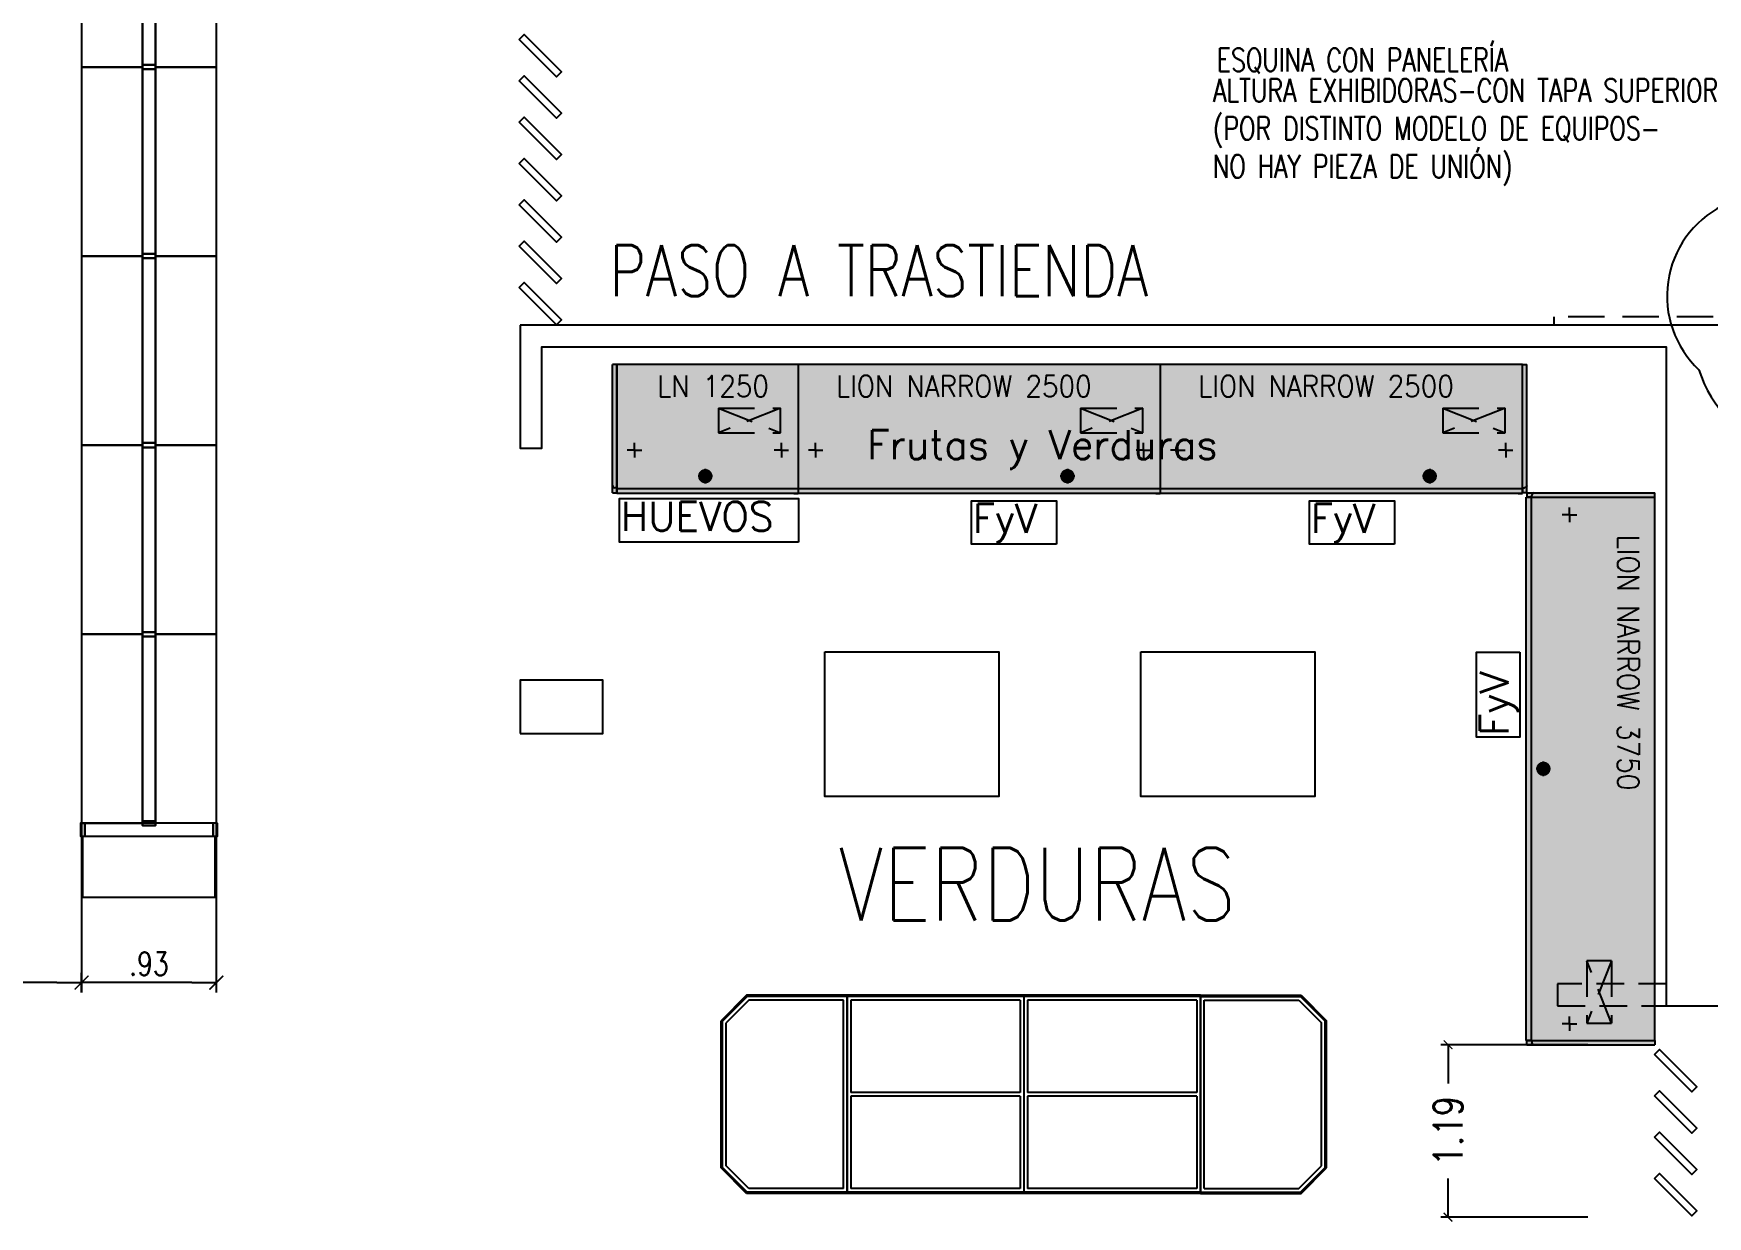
# Model space of a CAD drawing. Header units: millimetres. Extents: x -434 to 213, y 66 to 172.
# Drawn here: x 153.67 to 165.23, y 91.5 to 99.67 of the extents above; entities that cross this region are included whole.
import ezdxf
from ezdxf.enums import TextEntityAlignment as Align

# ---------------------------------------------------------------- set-up
doc = ezdxf.new("R2010")
doc.units = ezdxf.units.MM
for name, pattern in [('HIDDEN', [9.524999999999995, 6.349999999999998, -3.174999999999998]), ('PLANO BASE ROCA II-2$0$HIDDEN', [0.375, 0.25, -0.125]), ('TRATTEGGIATA2', [0.375, 0.25, -0.125])]:
    doc.linetypes.add(name, pattern=pattern)
for name, color, linetype in [('0_CAMARAS', 4, 'Continuous'), ('0_MUROS', 7, 'Continuous'), ('A-CAMARA', 160, 'Continuous'), ('A-CARPINTERIA CÁMARA', 1, 'Continuous'), ('A-CARPINTERIA METALICA', 20, 'Continuous'), ('A-REJILLAS', 252, 'Continuous'), ('D-DEF CAUCHO PUERTAS CAM', 30, 'Continuous'), ('E_EQUIPAMIENTO', 1, 'Continuous'), ('E_EXHIBIDORAS', 1, 'Continuous'), ('E_GONDOLAS', 1, 'Continuous'), ('LATERALES', 3, 'Continuous'), ('T_TEXTOS', 3, 'Continuous'), ('T_TEXTOS-EQUIPAMIENTO', 5, 'Continuous')]:
    doc.layers.add(name, color=color, linetype=linetype)
doc.styles.add('COTAS', font='ROMANS.shx', dxfattribs={"width": 0.8})
doc.styles.add('ROMANS', font='ROMANS.SHX', dxfattribs={"width": 0.8, "height": 0.2})
doc.styles.add('TESTI15', font='romans.shx', dxfattribs={"width": 0.9, "height": 1.5})
doc.dimstyles.new('COTA100', dxfattribs={"dimtxt": 0.16, "dimasz": 0.17, "dimexe": 0, "dimexo": 0, "dimgap": 0.05, "dimtad": 1, "dimzin": 4, "dimdsep": 46, "dimtxsty": 'COTAS', "dimblk1": 'COTA', "dimblk2": 'COTA', "dimsah": 1, "dimcen": 0.3, "dimse1": 1, "dimse2": 1, "dimclrd": 1, "dimclre": 9, "dimclrt": 3, "dimadec": 0, "dimazin": 0, "dimtfac": 1.11111111111111, "dimtix": 1, "dimtmove": 2, "dimatfit": 3, "dimldrblk": 'COTA', "dimfxl": 1, "dimtolj": 1, "dimtzin": 4, "dimarcsym": 0})
doc.dimstyles.new('MIG-LATERAL-CHICO', dxfattribs={"dimtxt": 0.2, "dimasz": 0.06, "dimexe": 0.05, "dimexo": 0.02, "dimgap": 0.1, "dimtad": 0, "dimrnd": 0.005, "dimzin": 0, "dimdsep": 46, "dimtxsty": 'ROMANS', "dimblk1": 'ARCHTICK', "dimblk2": 'ARCHTICK', "dimsah": 1, "dimcen": 2.5, "dimclrd": 1, "dimclre": 8, "dimclrt": 3, "dimadec": 0, "dimazin": 0, "dimtfac": 1, "dimtix": 1, "dimtmove": 0, "dimatfit": 0, "dimldrblk": 'ARCHTICK', "dimfxl": 1, "dimtolj": 1, "dimtzin": 0, "dimarcsym": 0})

# ---------------------------------------------------------------- blocks, each defined once
blk = doc.blocks.new('cabecera')
at = {"layer": 'E_EQUIPAMIENTO', "color": 2}
for p, q in [((-336.7482356440275, 118.4741007313149), (-336.0548041865225, 118.4741007313116)), ((-336.7482356440275, 118.4741007313149), (-336.7482356440277, 118.4641007313148)), ((-336.7482356440275, 118.4641007313148), (-336.0589463221462, 118.4641007313115)), ((-336.0589463221462, 118.4641007313115), (-335.8882356440283, 118.2933900531921)), ((-336.0548041865225, 118.4741007313116), (-335.8782356440283, 118.2975321888159)), ((-335.8882356440328, 117.2848114094295), (-335.8882356440283, 118.2933900531921)), ((-335.8782356440328, 117.2806692738059), (-335.8782356440282, 118.2975321888158)), ((-336.0589463221522, 117.1141007313116), (-335.8882356440328, 117.2848114094295)), ((-336.0548041865285, 117.1041007313116), (-335.8782356440328, 117.2806692738058)), ((-336.7482356440335, 117.1141007313148), (-336.0589463221522, 117.1141007313116)), ((-336.7482356440335, 117.1141007313148), (-336.7482356440336, 117.1041007313148)), ((-336.7482356440336, 117.1041007313149), (-336.0548041865285, 117.1041007313116))]:
    blk.add_line(p, q, dxfattribs=at)
at = {"layer": 'E_EQUIPAMIENTO'}
for p, q in [((-336.7482356440309, 117.7141007313147), (-336.7482356440275, 118.4641007313148)), ((-336.7232356440276, 118.4391007313146), (-336.0693016612057, 118.4391007313116)), ((-336.7232356440334, 117.1391007313147), (-336.7232356440276, 118.4391007313147)), ((-336.7232356440276, 118.4391007313147), (-336.0693016612057, 118.4391007313116)), ((-336.0693016612057, 118.4391007313116), (-335.9132356440282, 118.2830347141328)), ((-335.9132356440327, 117.295166748489), (-335.9132356440282, 118.2830347141328)), ((-336.7482356440335, 117.1141007313148), (-336.7482356440309, 117.7141007313147)), ((-336.0693016612116, 117.1391007313116), (-335.9132356440327, 117.295166748489)), ((-336.7482356440336, 117.1041007313148), (-336.1743016612117, 117.1041007313121)), ((-336.7232356440335, 117.1391007313147), (-336.0693016612115, 117.1391007313116)), ((-336.7232356440335, 117.1391007313147), (-336.0693016612115, 117.1391007313116))]:
    blk.add_line(p, q, dxfattribs=at)
blk = doc.blocks.new('Cabecera 1.35x0.80')
at = {"layer": 'E_EQUIPAMIENTO'}
blk.add_blockref('cabecera', (336.7482356440336, -117.1041007313148), dxfattribs=at)
blk = doc.blocks.new('central')
at = {"layer": 'E_EQUIPAMIENTO', "color": 2}
for p, q in [((-337.3154546713859, 118.7631841298926), (-336.0954546713859, 118.7631841298926)), ((-337.3154546713859, 118.7631841298926), (-337.315454671386, 118.7531841298925)), ((-337.315454671386, 118.7531841298925), (-336.095454671386, 118.7531841298925)), ((-336.0954546713859, 118.7631841298926), (-336.095454671386, 118.7531841298925)), ((-337.315454671386, 117.4031841298925), (-336.095454671386, 117.4031841298925)), ((-337.3154546713862, 117.4031841298925), (-337.3154546713863, 117.3931841298925)), ((-336.095454671386, 117.4031841298925), (-336.095454671386, 117.3931841298925)), ((-337.3154546713862, 117.3931841298926), (-336.0954546713862, 117.3931841298926))]:
    blk.add_line(p, q, dxfattribs=at)
at = {"layer": 'E_EQUIPAMIENTO'}
for p, q in [((-337.315454671386, 118.7531841298925), (-337.3154546713862, 117.4031841298925)), ((-337.290454671386, 118.7281841298925), (-336.120454671386, 118.7281841298925)), ((-337.290454671386, 118.7281841298925), (-337.2904546713861, 118.0906841298925)), ((-336.1204546713858, 118.7281841298925), (-336.120454671386, 118.0906841298924)), ((-336.095454671386, 118.7531841298925), (-336.095454671386, 117.4031841298925)), ((-337.2904546713862, 118.0906841298925), (-336.120454671386, 118.0906841298924)), ((-337.2904546713861, 118.0656841298925), (-337.2904546713862, 117.4281841298925)), ((-337.2904546713862, 118.0656841298925), (-336.120454671386, 118.0656841298924)), ((-336.120454671386, 118.0656841298924), (-336.120454671386, 117.4281841298925)), ((-337.2904546713862, 117.4281841298925), (-336.1204546713862, 117.4281841298925))]:
    blk.add_line(p, q, dxfattribs=at)
blk = doc.blocks.new('Central 1.35x1.22')
at = {"layer": 'E_EQUIPAMIENTO'}
blk.add_blockref('central', (337.2904546713861, -118.0656841298925), dxfattribs=at)
blk = doc.blocks.new('lateral izquierdo')
at = {"layer": 'E_EXHIBIDORAS', "color": 3, "linetype": 'ByBlock'}
for p, q in [((407702.4005626859, 429665.2510672533), (407702.4005626859, 430550.2510672531)), ((407702.4005626859, 429665.2510672533), (407732.400562686, 429665.2510672533)), ((407732.400562686, 429700.2510672533), (407717.4005626861, 429700.2510672533))]:
    blk.add_line(p, q, dxfattribs=at)
at = {"layer": 'E_EXHIBIDORAS'}
for p, q in [((407732.4005626857, 430550.2510672531), (407702.4005626859, 430550.2510672531)), ((407732.400562686, 429700.2510672533), (407732.400562686, 429665.2510672533))]:
    blk.add_line(p, q, dxfattribs=at)
at = {"layer": 'E_EXHIBIDORAS', "color": 1, "linetype": 'ByBlock'}
blk.add_line((407732.4005626858, 429665.2510672533), (407732.4005626857, 430550.2510672531), dxfattribs=at)
at = {"layer": 'E_EXHIBIDORAS', "color": 3, "linetype": 'ByBlock'}
blk.add_arc((407719.7708928733, 429717.6213974403), 17.5313101622136, 187.7705051986152, 262.229494788167, dxfattribs=at)
blk = doc.blocks.new('A$C59DA38B7')
at = {"layer": 'E_EXHIBIDORAS'}
h = blk.add_hatch(color=1, dxfattribs=at)
h.dxf.hatch_style = 1
edge = h.paths.add_edge_path()
edge.add_arc((0.7699999999999818, 1.860000000000184), 0.05, 89.99999999999997, 449.9999999999999)
at = {"layer": 'E_EXHIBIDORAS', "color": 3, "linetype": 'ByBlock'}
for p, q in [((0, 2.5), (0, 0)), ((0.8899999999996453, 2.499999999999943), (0.8899999999996453, -5.684341886080801e-14)), ((0, 0), (0.8899999999996453, -5.684341886080801e-14))]:
    blk.add_line(p, q, dxfattribs=at)
at = {"layer": 'E_EXHIBIDORAS', "color": 8, "linetype": 'TRATTEGGIATA2'}
for p, q in [((0.5899999999999181, 2.384999999999991), (0.5899999999999181, 2.435000000000002)), ((0.2999999999999545, 1.949999999999989), (0.2999999999999545, 2.379999999999995)), ((0.2999999999999545, 1.949999999999989), (0.4699999999997999, 2.379999999999995)), ((0.2999999999999545, 2.379999999999995), (0.4700000000000273, 1.949999999999989)), ((0.4699999999997999, 2.379999999999995), (0.2999999999999545, 2.379999999999995)), ((0.4700000000000273, 1.949999999999989), (0.4699999999997999, 2.379999999999995)), ((0.5899999999999181, 2.384999999999991), (0.5399999999999636, 2.384999999999991)), ((0.5899999999999181, 2.384999999999991), (0.5899999999999181, 2.33499999999998)), ((0.5899999999999181, 2.384999999999991), (0.6400000000001, 2.384999999999991)), ((0.2999999999999545, 1.949999999999989), (0.4700000000000273, 1.949999999999989)), ((0.5899999999999181, 0.1216536818812415), (0.5399999999999636, 0.1216536818812415)), ((0.5899999999999181, 0.1216536818812415), (0.5899999999999181, 0.1716536818812529)), ((0.5899999999999181, 0.1216536818812415), (0.5899999999999181, 0.07165368188128696)), ((0.5899999999999181, 0.1216536818812415), (0.6400000000001, 0.1216536818812415))]:
    blk.add_line(p, q, dxfattribs=at)
at = {"layer": 'E_EXHIBIDORAS'}
blk.add_line((0.8549999999997908, 0), (0.8549999999997908, 2.5), dxfattribs=at)
at = {"layer": 'E_EXHIBIDORAS', "color": 1}
for p, q in [((0.7200000000000273, 1.860000000000184), (0.8199999999999363, 1.860000000000184)), ((0.7699999999999818, 1.910000000000196), (0.7699999999999818, 1.810000000000173))]:
    blk.add_line(p, q, dxfattribs=at)
at = {"layer": 'LATERALES'}
blk.add_line((0.8899999999998727, 2.470000000000255), (0.8899999999998727, 2.500000000000227), dxfattribs=at)
at = {"layer": 'E_EXHIBIDORAS', "color": 3, "style": 'TESTI15', "width": 0.9}
blk.add_text('LION NARROW 2500', height=0.1479992632808489, rotation=90, dxfattribs=at).set_placement((0.149290191513046, 1.144655656190821), align=Align.MIDDLE)
blk = doc.blocks.new('TRAMO CENTRAL')
at = {"layer": 'E_GONDOLAS'}
for points in [[(1353.743671266983, 558.9520115450603), (1355.048671266983, 558.9520112466855), (1355.048671363011, 559.3720112466854), (1353.743671363011, 559.3720115450602)], [(1353.758671223541, 558.8620115416306), (1355.033671223541, 558.8620112501151), (1355.033671244119, 558.9520112501151), (1353.758671244119, 558.9520115416307)], [(1353.743671266983, 558.8620115519194), (1355.048671266983, 558.8620118502943), (1355.048671363011, 558.4420118502942), (1353.743671363011, 558.4420115519194)]]:
    blk.add_lwpolyline(points, close=True, dxfattribs=at)
at = {"layer": 'E_GONDOLAS', "color": 3}
for points in [[(1353.728671223541, 558.9520115484897), (1353.758671223541, 558.9520115553489), (1353.758671244119, 558.862011555349), (1353.728671244119, 558.8620115484898)], [(1353.728671223541, 558.8620115484898), (1353.758671223541, 558.8620115416306), (1353.758671244119, 558.9520115416307), (1353.728671244119, 558.95201154849)], [(1353.758671244118, 558.9520109585994), (1355.033671244119, 558.9520112501151), (1355.033671264696, 558.8620112501151), (1353.758671264696, 558.8620109585995)], [(1355.033671223541, 558.9520118468646), (1355.063671223541, 558.9520118537238), (1355.063671244119, 558.8620118537237), (1355.033671244119, 558.8620118468646)], [(1355.033671223541, 558.8620112501151), (1355.063671223541, 558.8620112432559), (1355.063671244119, 558.9520112432558), (1355.033671244119, 558.9520112501151)]]:
    blk.add_lwpolyline(points, close=True, dxfattribs=at)
blk = doc.blocks.new('PUNTERA')
at = {"layer": 'E_GONDOLAS'}
for p, q in [((1349.168022490253, 558.7301779468055), (1349.168022394225, 558.3101779468055)), ((1350.083022490253, 558.7301776484308), (1349.168022490253, 558.7301779468055)), ((1350.083022394225, 558.3101776484307), (1350.083022490253, 558.7301776484308))]:
    blk.add_line(p, q, dxfattribs=at)
at = {"layer": 'E_GONDOLAS', "color": 3}
for p, q in [((1350.068022371361, 558.3101776518604), (1349.183022371361, 558.3101779433758)), ((1349.183022371361, 558.3101779433758), (1349.183022350783, 558.220177943376)), ((1350.068022350783, 558.2201776518602), (1350.068022371361, 558.3101776518604)), ((1349.183022350783, 558.220177943376), (1350.068022350783, 558.2201776518602))]:
    blk.add_line(p, q, dxfattribs=at)
for points in [[(1349.153022350783, 558.2201779502351), (1349.183022350783, 558.220177943376), (1349.183022371361, 558.3101779433758), (1349.153022371361, 558.3101779502351)], [(1350.068022350783, 558.2201776518602), (1350.098022350783, 558.2201776450012), (1350.09802237136, 558.3101776450011), (1350.068022371361, 558.3101776518604)]]:
    blk.add_lwpolyline(points, close=True, dxfattribs=at)
blk = doc.blocks.new('COTA')
for p, q in [((-1, 0), (0, 0)), ((0, 0.4000000000000005), (0, -0.3999999999999999))]:
    blk.add_line(p, q)
at = {"const_width": 0.065}
blk.add_lwpolyline([(0.1414213562373163, 0.1414213562373021), (0.2828427124746326, 0.2828427124746184), (0, 0), (-0.1414213562373021, -0.1414213562373021), (-0.2828427124746184, -0.2828427124746184)], dxfattribs=at)
blk = doc.blocks.new('*D153')
at = {"layer": '0_CAMARAS', "color": 9, "lineweight": -2, "transparency": 16777216}
for p, q in [((154.0029910243502, 94.87166240767951), (154.0029910243502, 93.11885694145388)), ((154.9329907191161, 94.87166240767951), (154.9329907191161, 93.11885694145388))]:
    blk.add_line(p, q, dxfattribs=at)
at = {"layer": '0_CAMARAS', "color": 1, "lineweight": -2, "transparency": 16777216}
blk.add_line((154.7629907191161, 93.11885694145388), (154.1729910243502, 93.11885694145388), dxfattribs=at)
at = {"layer": 'Defpoints', "color": 0, "transparency": 16777216}
for p in [(154.0029910243502, 94.87166240767951), (154.9329907191161, 94.87166240767951), (154.0029910243502, 93.11885694145388)]:
    blk.add_point(p, dxfattribs=at)
at = {"layer": '0_CAMARAS', "color": 1, "lineweight": -2, "transparency": 16777216, "xscale": 0.17, "yscale": 0.17, "zscale": 0.17, "rotation": 180}
blk.add_blockref('COTA', (154.0029910243502, 93.11885694145388), dxfattribs=at)
at = {"layer": '0_CAMARAS', "color": 1, "lineweight": -2, "transparency": 16777216, "xscale": 0.17, "yscale": 0.17, "zscale": 0.17}
blk.add_blockref('COTA', (154.9329907191161, 93.11885694145388), dxfattribs=at)
at = {"layer": '0_CAMARAS', "color": 3, "transparency": 16777216, "insert": (154.4679908717332, 93.24885694145388), "char_height": 0.16, "attachment_point": 5, "style": 'COTAS'}
blk.add_mtext('\\A1;.93', dxfattribs=at)
blk = doc.blocks.new('*D154')
at = {"layer": '0_CAMARAS', "color": 9, "lineweight": -2, "transparency": 16777216}
for p, q in [((152.3529935893828, 94.8716623838686), (152.3529935893828, 93.11885694145388)), ((154.0029910243502, 94.87166145424939), (154.0029910243502, 93.11885694145388))]:
    blk.add_line(p, q, dxfattribs=at)
at = {"layer": '0_CAMARAS', "color": 1, "lineweight": -2, "transparency": 16777216}
blk.add_line((153.8329910243502, 93.11885694145388), (152.5229935893828, 93.11885694145388), dxfattribs=at)
at = {"layer": 'Defpoints', "color": 0, "transparency": 16777216}
for p in [(152.3529935893828, 94.8716623838686), (154.0029910243502, 94.87166145424939), (152.3529935893828, 93.11885694145388)]:
    blk.add_point(p, dxfattribs=at)
at = {"layer": '0_CAMARAS', "color": 1, "lineweight": -2, "transparency": 16777216, "xscale": 0.17, "yscale": 0.17, "zscale": 0.17, "rotation": 180}
blk.add_blockref('COTA', (152.3529935893828, 93.11885694145388), dxfattribs=at)
at = {"layer": '0_CAMARAS', "color": 1, "lineweight": -2, "transparency": 16777216, "xscale": 0.17, "yscale": 0.17, "zscale": 0.17}
blk.add_blockref('COTA', (154.0029910243502, 93.11885694145388), dxfattribs=at)
at = {"layer": '0_CAMARAS', "color": 3, "transparency": 16777216, "insert": (153.1779923068665, 93.24885694145388), "char_height": 0.16, "attachment_point": 5, "style": 'COTAS'}
blk.add_mtext('\\A1;1.65', dxfattribs=at)
blk = doc.blocks.new('A$C58412864')
at = {"layer": 'E_EXHIBIDORAS'}
h = blk.add_hatch(color=1, dxfattribs=at)
h.dxf.hatch_style = 1
edge = h.paths.add_edge_path()
edge.add_arc((0.7699999999999818, 1.875), 0.05, 450, 809.9999999999999)
at = {"layer": 'E_EXHIBIDORAS', "color": 3}
for p in [(0, 3.75), (0.8899999999996453, 0)]:
    blk.add_line(p, (0, 0), dxfattribs=at)
at = {"layer": 'E_EXHIBIDORAS'}
for p, q in [((0.8549999999997908, 0), (0.8549999999997908, 3.75)), ((0.7200000000000273, 1.875), (0.8199999999999363, 1.875)), ((0.7699999999999818, 1.925000000000011), (0.7699999999999818, 1.824999999999989)), ((0.5899999999999181, 0.1216536818812415), (0.5399999999999636, 0.1216536818812415)), ((0.5899999999999181, 0.1216536818812415), (0.5899999999999181, 0.1716536818812529)), ((0.5899999999999181, 0.1216536818812415), (0.5899999999999181, 0.07165368188123011)), ((0.5899999999999181, 0.1216536818812415), (0.6399999999998727, 0.1216536818812415))]:
    blk.add_line(p, q, dxfattribs=at)
at = {"layer": 'E_EXHIBIDORAS', "color": 3, "linetype": 'ByBlock'}
blk.add_line((0.8899999999998727, 3.75), (0.8899999999998727, 0), dxfattribs=at)
at = {"layer": 'E_EXHIBIDORAS', "color": 8, "linetype": 'TRATTEGGIATA2'}
for p, q in [((0.2999999999997272, 3.199999999999989), (0.2999999999997272, 3.629999999999995)), ((0.2999999999997272, 3.199999999999989), (0.4699999999997999, 3.629999999999995)), ((0.2999999999997272, 3.629999999999995), (0.4700000000000273, 3.199999999999989)), ((0.4699999999997999, 3.629999999999995), (0.2999999999997272, 3.629999999999995)), ((0.4700000000000273, 3.199999999999989), (0.4699999999997999, 3.629999999999995)), ((0.5899999999999181, 3.634999999999991), (0.5399999999999636, 3.634999999999991)), ((0.5899999999999181, 3.634999999999991), (0.5899999999999181, 3.685000000000002)), ((0.5899999999999181, 3.634999999999991), (0.5899999999999181, 3.58499999999998)), ((0.5899999999999181, 3.634999999999991), (0.6399999999998727, 3.634999999999991)), ((0.2999999999997272, 3.199999999999989), (0.4700000000000273, 3.199999999999989))]:
    blk.add_line(p, q, dxfattribs=at)
at = {"layer": 'E_EXHIBIDORAS', "color": 3, "style": 'TESTI15', "width": 0.9}
blk.add_text('LION NARROW 3750', height=0.1479992632808489, rotation=90, dxfattribs=at).set_placement((0.1840028171170616, 1.14198734954806), align=Align.MIDDLE)
blk = doc.blocks.new('_ArchTick')
at = {"color": 0, "linetype": 'ByBlock', "const_width": 0.15}
blk.add_lwpolyline([(-0.5, -0.5), (0.5, 0.5)], dxfattribs=at)
blk = doc.blocks.new('*D164')
at = {"layer": 'Defpoints', "color": 0, "linetype": 'ByBlock', "transparency": 16777216}
for p in [(164.4208160612709, 92.69005151154786), (163.4348695205775, 91.49939287098468), (164.4208160612709, 91.49939287098468)]:
    blk.add_point(p, dxfattribs=at)
at = {"layer": 'E_EXHIBIDORAS', "color": 8, "linetype": 'ByBlock', "lineweight": -2, "transparency": 16777216}
for p, q in [((164.4008160612709, 92.69005151154786), (163.3848695205775, 92.69005151154786)), ((164.4008160612709, 91.49939287098468), (163.3848695205775, 91.49939287098468))]:
    blk.add_line(p, q, dxfattribs=at)
at = {"layer": 'E_EXHIBIDORAS', "color": 1, "linetype": 'ByBlock', "lineweight": -2, "transparency": 16777216}
for p, q in [((163.4348695205775, 92.69005151154786), (163.4348695205775, 92.4232936198377)), ((163.4348695205775, 91.49939287098468), (163.4348695205775, 91.76615076269485))]:
    blk.add_line(p, q, dxfattribs=at)
at = {"layer": 'E_EXHIBIDORAS', "color": 1, "linetype": 'ByBlock', "lineweight": -2, "transparency": 16777216, "xscale": 0.06, "yscale": 0.06, "zscale": 0.06}
for p, rotation in [((163.4348695205775, 92.69005151154786), 90), ((163.4348695205775, 91.49939287098468), 270)]:
    blk.add_blockref('_ArchTick', p, dxfattribs=dict(at, rotation=rotation))
at = {"layer": 'E_EXHIBIDORAS', "color": 3, "linetype": 'ByBlock', "transparency": 16777216, "insert": (163.4348695205775, 92.0947221912662), "char_height": 0.2, "attachment_point": 5, "rotation": 90, "style": 'ROMANS'}
blk.add_mtext('\\A1;1.19', dxfattribs=at)
blk = doc.blocks.new('PCAMARA 1500 corrediza')
at = {"layer": 'A-CAMARA'}
for p, q in [((-0.1999999906677203, 1.207126842928119e-09), (0, 0)), ((1.499992599845427, -0.05999741243476819), (1.499997185243274, 2.587564722489333e-06)), ((1.699997185828352, 2.587390099506592e-06), (1.499997185243274, 2.587564722489333e-06))]:
    blk.add_line(p, q, dxfattribs=at)
at = {"layer": 'A-CARPINTERIA CÁMARA'}
for p, q in [((-0.08496742753845865, 0.1158905442669038), (-0.08495832332050668, 0.2349890193197552)), ((-0.08495832332050668, 0.2349890193197552), (0.0308117333215705, 0.2349801695352198)), ((0.0308117333215705, 0.2349801695352198), (0.03080329438625995, 0.124584707268923)), ((1.469221369739671, 0.2348880882045705), (1.46921293080436, 0.1244926259382737)), ((1.584991426381748, 0.2348792384200351), (1.469221369739671, 0.2348880882045705)), ((1.584982322163796, 0.1157807633676384), (1.584991426381748, 0.2348792384200351)), ((-0.1899911409620927, 0.1158985725658113), (-0.1899999906947869, 0.0001291893206598616)), ((-0.0604514178453428, 0.1158886701903157), (-0.1899911409620927, 0.1158985725658113)), ((-0.1013079290571568, 0.1621690188014782), (0.04578819433140779, 0.1621577743660509)), ((-0.03999114139901394, 0.1158871061550144), (-0.08496742753845865, 0.1158905442669038)), ((-0.06896742758453911, 0.1158893211825216), (-0.06895954645096936, 0.2189877962821356)), ((-0.05628437225800553, 0.1703321476582005), (-0.068960820467737, 0.2023215140973207)), ((-0.06895954645096936, 0.2189877962821356), (0.01481051028417824, 0.2189813926663646)), ((-0.06046026757803702, 0.0001192869447095291), (-0.0604514178453428, 0.1158886701903157)), ((-0.0604514178453428, 0.1158886701948632), (-0.06046026757803702, 0.0001192869492570026)), ((-0.05628634595700532, 0.1445128486000158), (-0.05628065295945817, 0.2189868270722855)), ((-0.04409953025060531, 0.2189858959134199), (-0.04410335359443707, 0.1689701292882546)), ((-0.03999047494858132, 0.1246054074911171), (-0.03999817978433384, 0.02381320590188807)), ((-0.01004950591618581, 0.2189832930350804), (-0.01005332926001756, 0.1689675264094603)), ((-0.0007869738049066655, 0.1463579844009928), (-0.0007814221789885778, 0.2189825845568976)), ((-0.0007852455228203326, 0.1689668179317323), (0.01480954840508275, 0.2063983957489199)), ((0.01481051028417824, 0.2189813926663646), (0.0148032944332499, 0.1245859303528505)), ((1.601329898801851, 0.162056739135096), (1.454233775414195, 0.162067983570978)), ((1.485220146608299, 0.2188868651664961), (1.48521293075737, 0.1244914028538915)), ((1.500808255728543, 0.1688699066512527), (1.485219184729203, 0.2063038682490514)), ((1.568990203344356, 0.2188804615511799), (1.485220146608299, 0.2188868651664961)), ((1.500806527446457, 0.1462610731200584), (1.500812079072375, 0.2188856732759632)), ((1.510080162809572, 0.2188849647982352), (1.510076339465741, 0.1688691981730699)), ((1.540006116309087, 0.12448535977137), (1.539998997639714, 0.02371030123185847)), ((1.540006036025034, 0.1157842014799826), (1.560466312472499, 0.1157826374396791)), ((1.544130187143082, 0.2188823619198956), (1.544126363799251, 0.1688665952947304)), ((1.556305616854388, 0.1444074522892151), (1.556311309851935, 0.2188814307610301)), ((1.556307590553388, 0.1702267513473998), (1.568988929327588, 0.202214179366365)), ((1.56046631247159, 0.1157826374392243), (1.560457462738896, 1.325419407294248e-05)), ((1.560466312472499, 0.1157826374392243), (1.560457462738896, 1.325419407294248e-05)), ((1.69000603558834, 0.115772735063274), (1.56046631247159, 0.1157826374392243)), ((1.568982322210786, 0.1157819864520206), (1.568990203344356, 0.2188804615511799)), ((1.689997185855646, 3.351818122609984e-06), (1.69000603558834, 0.115772735063274)), ((-0.1899999906947869, 0.0001291893206598616), (-0.06046026757803702, 0.0001192869447095291)), ((-0.03999817978433384, 0.02381320590188807), (1.539998997641305, 0.02371031977349958)), ((-0.008148581135174027, 0.02381077123504838), (-0.008150392483457836, 0.0001152882389305887)), ((-0.008150392483457836, 0.0001152882389305887), (1.508147586277005, -6.218322425866063e-07)), ((0.02000000005864422, 1.207126842928119e-09), (0.01999542212411143, -0.05999999879281859)), ((0.3253429378810324, 0.02736304541917889), (0.3253433930460687, 0.0333173683500263)), ((0.4384948131632882, 0.02735439577622856), (0.3253429378810324, 0.02736304541917889)), ((0.3253433930460687, 0.0333173683500263), (0.3482998249041884, 0.03331561349682488)), ((0.3256703887363983, 0.04626432044665307), (0.3256733322307355, 0.0847701753561978)), ((0.3592480399472606, 0.03927597760480239), (0.3326556307565625, 0.03927801040231316)), ((0.3326596422750754, 0.09175541737636195), (0.4315139595053097, 0.09174786067819696)), ((0.3482998249041884, 0.03331561349682488), (0.4155388364692953, 0.03331047356027739)), ((0.363527008885967, 0.04894785214150943), (0.3635286565818205, 0.07050248420296157)), ((0.3705149666261605, 0.07748772622312572), (0.3933304482854965, 0.07748598214425328)), ((0.4003156903047511, 0.07049967209991337), (0.4003140426088976, 0.04894504003846123)), ((0.4315099479867968, 0.03927045370414817), (0.4045915328078991, 0.03927251142272326)), ((0.4155388364692953, 0.03331047356027739), (0.4384952683283245, 0.03330871870662122)), ((0.4384952683283245, 0.03330871870662122), (0.4384948131632882, 0.02735439577622856)), ((0.4384992015254738, 0.08476155063385704), (0.4384962580311367, 0.04625569572385757)), ((1.178304940737007, 0.03325728979916676), (1.178304485571971, 0.02730296686831934)), ((1.178304485571971, 0.02730296686831934), (1.291456360854227, 0.02729431722491427)), ((1.201261372596036, 0.03325553494551059), (1.178304940737007, 0.03325728979916676)), ((1.178308873934157, 0.08471012172594783), (1.178305930439819, 0.04620426681640311)), ((1.185291172459983, 0.03921795677206319), (1.212209587639109, 0.03921589905394285)), ((1.284149501208731, 0.09168780704794699), (1.185295183978496, 0.09169536374611198)), ((1.268500384161143, 0.0332503950089631), (1.201261372596036, 0.03325553494551059)), ((1.216490204273668, 0.07044240565164728), (1.216488556577815, 0.04888777359064989)), ((1.246291995976435, 0.07742590359339374), (1.223476514317099, 0.07742764767181143)), ((1.253275590300746, 0.04888496148760169), (1.253277237996599, 0.07043959354859908)), ((1.257553080499747, 0.03921243287140896), (1.284145489690218, 0.0392104000738982)), ((1.291456816019263, 0.03324864015576168), (1.268500384161143, 0.0332503950089631)), ((1.291131799734558, 0.0461956420936076), (1.291134743228895, 0.08470149700360707)), ((1.291456360854227, 0.02729431722491427), (1.291456816019263, 0.03324864015576168)), ((1.479992599903426, -0.05998059502371689), (1.479997186469973, 1.940480160556035e-05)), ((1.479997186469973, 1.940480160556035e-05), (1.499997185243274, 2.587565631984035e-06)), ((1.499997185243274, 2.587565631984035e-06), (1.499992599845427, -0.05999741243431345)), ((1.5081493989926, 0.02371273590370038), (1.508147587643407, 1.725290485410369e-05)), ((1.560457462738896, 1.325419407294248e-05), (1.689997185855646, 3.351818122609984e-06)), ((-4.577817890094593e-06, -0.05999999879281859), (0, -1.818989403545856e-12)), ((0.01999542212411143, -0.05999999879281859), (-4.577817890094593e-06, -0.05999999879281859)), ((1.160969353196606, -0.07566472325720497), (0.6428167840656442, -0.07562511423725482)), ((0.6428167840656442, -0.07562511423725482), (0.8651671518332478, -0.1083109072317257)), ((1.499992599845427, -0.05999741243431345), (1.479992599903426, -0.05998059502371689))]:
    blk.add_line(p, q, dxfattribs=at)
at = {"layer": 'A-CARPINTERIA CÁMARA', "color": 4}
blk.add_line((-0.03999047400839117, 0.1246177080283815), (1.540006116309087, 0.1244853597711426), dxfattribs=at)
at = {"layer": 'A-CARPINTERIA CÁMARA', "linetype": 'PLANO BASE ROCA II-2$0$HIDDEN'}
for p in [(-1.466525092665051, 0.0002019443670633336), (0.005169310861674603, 0.05638614256145047)]:
    blk.add_line(p, (-1.466520789580727, 0.05649352242357963), dxfattribs=at)
at = {"layer": 'A-CARPINTERIA CÁMARA'}
for points in [[(0.1226062150142297, -0.03675504778243521), (0.02781855039779657, -0.03674780195046878), (0.0278175114874557, -0.05033849618098429), (0.1226051761038889, -0.05034574201340547)], [(0.1163775841655479, -0.009492186285797288), (0.2111652487819811, -0.009499432118218465), (0.2111642098716402, -0.02309012634873397), (0.116376545255207, -0.02308288051676755)], [(0.299720196562248, -0.03676858686617379), (0.2049325319458148, -0.03676134103420736), (0.204931493035474, -0.05035203526472287), (0.2997191576519072, -0.05035928109714405)], [(0.2934915657135662, -0.009505725369535867), (0.3882792303299993, -0.009512971201957043), (0.3882781914196585, -0.02310366543247255), (0.2934905268032253, -0.02309641960050612)], [(0.4768341781102663, -0.03678212594991237), (0.3820465134938331, -0.03677488011794594), (0.3820454745834923, -0.05036557434846145), (0.4768331391999254, -0.05037282018088263)], [(0.4706055472615844, -0.009519264453047072), (0.5653932118780176, -0.009526510285468248), (0.5653921729676767, -0.02311720451598376), (0.4706045083512436, -0.02310995868401733)], [(0.6539481596582846, -0.03679566503342357), (0.5591604950418514, -0.03678841920145715), (0.5591594561315105, -0.05037911343197266), (0.6539471207479437, -0.05038635926439383)], [(0.6477195288096027, -0.00953280353678565), (0.7425071934260359, -0.009540049369206827), (0.742506154515695, -0.02313074359972234), (0.6477184898992618, -0.02312349776775591)], [(0.8310621412063028, -0.03680920411716215), (0.7362744765898697, -0.03680195828519572), (0.7362734376795288, -0.05039265251571123), (0.831061102295962, -0.05039989834813241)], [(0.824833510357621, -0.009546342620524229), (0.9196211749740542, -0.009553588452945405), (0.9196201360637133, -0.02314428268346091), (0.8248324714472801, -0.02313703685149449)], [(1.008176122754321, -0.03682274320090073), (0.9133884581378879, -0.0368154973689343), (0.9133874192275471, -0.05040619159944981), (1.00817508384398, -0.05041343743187099)], [(1.001947491424517, -0.009566174956034956), (1.09673515604095, -0.009573420788456133), (1.096734117130609, -0.02316411501897164), (1.001946452514176, -0.02315686918700521)], [(1.185290103821217, -0.03684257553641146), (1.090502439204784, -0.03683532970444503), (1.090501400294443, -0.05042602393496054), (1.185289064910876, -0.05043326976738172)], [(1.179061473453658, -0.009573420788001386), (1.273849138070091, -0.009580666620422562), (1.27384809915975, -0.02317136085093807), (1.179060434543317, -0.02316411501897164)], [(1.362404085850358, -0.03684982136837789), (1.267616421233924, -0.03684257553641146), (1.267615382323584, -0.05043326976692697), (1.362403046940017, -0.05044051559934815)], [(1.356175455482798, -0.009580666619967815), (1.450963120099232, -0.009587912452388991), (1.450962081188891, -0.0231786066829045), (1.356174416572458, -0.02317136085093807)]]:
    blk.add_lwpolyline(points, close=True, dxfattribs=at)
for centre, radius in [((0.3347114375255842, 0.04716256242159034), 0.002908384888042701), ((0.334714243586177, 0.08387055114621944), 0.002908384888042701), ((0.3826715872207842, 0.06474984913643311), 0.004410272040486828), ((0.4294553466756952, 0.04715531993429067), 0.002908384888042701), ((0.429458152736288, 0.08386330865891978), 0.002908384888042701), ((1.187346979229005, 0.04710250879134037), 0.002908384888042701), ((1.187349785289598, 0.08381049751596947), 0.002908384888042701), ((1.234133428086807, 0.06468988522692598), 0.004410272040486828), ((1.282090888379344, 0.04709526630404071), 0.002908384888042701), ((1.282093694439936, 0.08380325502866981), 0.002908384888042701)]:
    blk.add_circle(centre, radius, dxfattribs=at)
for centre, radius, start, end in [((-0.06746611372705047, 0.1653448851882331), 0.02364235512369152, 266.3640099501266, 8.82035133567452), ((0.01330887635208455, 0.1653387105236561), 0.02364235512369152, 171.170888967609, 273.6272303531704), ((1.4867135793329, 0.1652439540730484), 0.02364235512369152, 266.3640099501266, 8.82035133567452), ((1.567488569411125, 0.1652377794084714), 0.02364235512369152, 171.170888967609, 273.6272303531704), ((0.3326561647686503, 0.04626378643411044), 0.006985776052429889, 179.9956201516385, 269.9956201516385), ((0.3326591082629875, 0.08476964134410991), 0.006985776052429889, 89.99562015163856, 179.9956201516385), ((0.345753069316288, 0.05102881060952313), 0.01789534341620205, 261.8094781318085, 353.3222575432285), ((0.3705144326140726, 0.07050195019087369), 0.006985776052374604, 89.99562015257654, 179.9956201525765), ((0.3933299142734086, 0.07050020611200125), 0.006985776052374604, 359.9956201507006, 89.99562015070057), ((0.4180883001199618, 0.05102328110365306), 0.01789534341620205, 186.668982760044, 278.1817621714831), ((0.4315104819988846, 0.04625622973594545), 0.006985776052429889, 269.9956201516385, 359.9956201516385), ((0.4315134254932218, 0.08476208464594492), 0.006985776052429889, 359.9956201516385, 89.99562015163856), ((1.185291706472071, 0.04620373280386048), 0.006985776052429889, 179.9956201516385, 269.9956201516385), ((1.185294649966409, 0.08470958771385995), 0.006985776052429889, 89.99562015163856, 179.9956201516385), ((1.198714617007226, 0.05096873205820884), 0.01789534341620205, 261.8094781318085, 353.3222575432285), ((1.223475980305011, 0.0704418716395594), 0.006985776052374604, 89.99562015257654, 179.9956201525765), ((1.246291461964347, 0.07044012756114171), 0.006985776052374604, 359.9956201507006, 89.99562015070057), ((1.2710498478109, 0.05096320255279352), 0.01789534341620205, 186.668982760044, 278.1817621714831), ((1.284146023702306, 0.04619617610569549), 0.006985776052429889, 269.9956201516385, 359.9956201516385), ((1.284148967196643, 0.08470203101569496), 0.006985776052429889, 359.9956201516385, 89.99562015163856)]:
    blk.add_arc(centre, radius, start, end, dxfattribs=at)
at = {"layer": 'A-CARPINTERIA METALICA', "color": 8}
for p, q in [((0.3826665141484682, -0.001614464820022476), (0.3826771161664055, 0.1370777531367366)), ((1.234128355014491, -0.001674428729074862), (1.234138957032428, 0.1370177892272295))]:
    blk.add_line(p, q, dxfattribs=at)
at = {"layer": 'A-REJILLAS'}
blk.add_lwpolyline([(1.599992599845336, 0.3681594595907427), (1.599992599845336, 0.1681625181020081), (-0.1000045778177991, 0.1681594601752749), (-0.1000045778177991, 0.3681594595909701), (1.599992599845336, 0.3681594595907427)], dxfattribs=at)
at = {"layer": 'D-DEF CAUCHO PUERTAS CAM', "color": 4}
blk.add_lwpolyline([(1.540010304554102, 0.1744853595957352), (1.540010304554102, 0.1246054074911171), (-0.03999047494858132, 0.1246054074911171), (-0.03999047494858132, 0.1744853595957352)], close=True, dxfattribs=at)

msp = doc.modelspace()

# ---------------------------------------------------------------- hatches: boundary and pattern name
at = {"layer": 'E_EXHIBIDORAS'}
h = msp.add_hatch(color=1, dxfattribs=at)
h.dxf.hatch_style = 1
edge = h.paths.add_edge_path()
edge.add_arc((158.3083160612712, 96.61505151154745), 0.05, -5.088887490341627e-14, 359.9999999999999)

# ---------------------------------------------------------------- linework, layer by layer
at = {"layer": '0_MUROS'}
msp.add_line((164.9402251209239, 92.95797860175242), (168.8102251209239, 92.95797860175242), dxfattribs=at)
for points in [[(165.5734399208428, 97.65797860175655), (157.0305827845006, 97.65797860175206)], [(157.0305827845006, 97.65797860175206), (157.0305827845006, 96.80797860175201), (157.1805827845006, 96.80797860175201), (157.1805827845006, 97.50797860175203), (164.9402251209239, 97.50797860175197), (164.9402251209239, 92.95797860175196)]]:
    msp.add_lwpolyline(points, dxfattribs=at)
msp.add_lwpolyline([(157.0305827845006, 94.83797860175201), (157.6005827845006, 94.83797860175201), (157.6005827845006, 95.20797860175202), (157.0305827845006, 95.20797860175202)], close=True, dxfattribs=at)
at = {"layer": '0_MUROS', "color": 8, "linetype": 'HIDDEN', "ltscale": 0.03}
msp.add_lwpolyline([(164.9402251209239, 93.11009546347307), (164.1902251209239, 93.11009546347307), (164.1902251209239, 92.95797860175196), (164.9402251209239, 92.95797860175196)], dxfattribs=at)
at = {"layer": 'E_EQUIPAMIENTO', "color": 8, "linetype": 'ByBlock'}
msp.add_lwpolyline([(171.5694699847791, 99.22400040261118, 0.52056705), (171.2461202907225, 100.0964624802332, 0.52056705), (170.6964252162925, 100.5165356565662, 0.52056705), (169.4030204947185, 100.3872831727736, 0.52056705), (168.2389568398366, 100.3549674478186, 0.52056705), (167.3335753183401, 99.93489427148506, 0.52056705), (167.4629163850323, 99.25631352355958, 0.52056705), (167.3335753183401, 98.86855346817447, 0.52056705), (166.1371808557969, 98.7069852594268, 0.52056705), (165.3288036479817, 98.48079341278935, 0.52056705), (165.1671258282786, 97.34982376357539, 0.52056705), (166.4928673028635, 96.92975058724232, 0.52056705), (167.4952531380422, 96.92975058724232, 0.52056705), (168.4329714125497, 97.57601821421986, 0.52056705), (168.4006346595397, 98.64235901753045, 0.52056705), (169.4676940007394, 99.32093976545593, 0.52056705)], format="xyb", close=True, dxfattribs=at)
at = {"layer": 'E_EQUIPAMIENTO', "color": 61, "linetype": 'ByBlock'}
for points in [[(157.6683160612711, 97.38505151154743), (163.9783160612708, 97.38505151154743), (157.6683160612711, 96.50005151154755), (163.9783160612708, 96.50005151154757)], [(163.9783160612708, 96.50005151154757), (164.8633160612707, 96.50005151154744), (163.978316061271, 92.69005151154784), (164.8633160612708, 92.69005151154784)]]:
    msp.add_solid(points, dxfattribs=at)
at = {"layer": 'E_EXHIBIDORAS', "color": 3, "linetype": 'ByBlock'}
for p, q in [((158.948316061271, 97.38505151154743), (157.698316061271, 97.38505151154743)), ((157.698316061271, 97.38505151154743), (157.698316061271, 96.49505151154779)), ((158.948316061271, 96.49505151154779), (157.698316061271, 96.49505151154779))]:
    msp.add_line(p, q, dxfattribs=at)
at = {"layer": 'E_EXHIBIDORAS', "color": 8, "linetype": 'TRATTEGGIATA2'}
for p, q in [((158.398316061271, 97.08505151154748), (158.828316061271, 97.08505151154748)), ((158.398316061271, 97.08505151154748), (158.828316061271, 96.91505151154763)), ((158.828316061271, 97.08505151154748), (158.398316061271, 96.9150515115474)), ((158.398316061271, 97.08505151154748), (158.398316061271, 96.9150515115474)), ((158.828316061271, 96.91505151154763), (158.828316061271, 97.08505151154748)), ((157.8199697431523, 96.79505151154751), (157.8199697431523, 96.84505151154747)), ((158.398316061271, 96.9150515115474), (158.828316061271, 96.91505151154763)), ((158.833316061271, 96.79505151154751), (158.833316061271, 96.84505151154747)), ((157.8199697431523, 96.79505151154751), (157.7699697431523, 96.79505151154751)), ((157.8199697431523, 96.79505151154751), (157.8199697431523, 96.74505151154733)), ((157.8199697431523, 96.79505151154751), (157.8699697431523, 96.79505151154751)), ((158.833316061271, 96.79505151154751), (158.783316061271, 96.79505151154751)), ((158.833316061271, 96.79505151154751), (158.833316061271, 96.74505151154733)), ((158.833316061271, 96.79505151154751), (158.883316061271, 96.79505151154751))]:
    msp.add_line(p, q, dxfattribs=at)
at = {"layer": 'E_EXHIBIDORAS', "color": 1}
for p, q in [((158.3583160612712, 96.61505151154745), (158.2583160612712, 96.61505151154745)), ((158.3083160612712, 96.6650515115474), (158.3083160612712, 96.5650515115475))]:
    msp.add_line(p, q, dxfattribs=at)
at = {"layer": 'E_EXHIBIDORAS'}
msp.add_line((157.698316061271, 96.53005151154764), (158.948316061271, 96.53005151154764), dxfattribs=at)
for points in [[(157.0227710201503, 99.62998982093382), (157.0573719599634, 99.66459076074682), (157.3156301200116, 99.40633260069859), (157.2810291801985, 99.37173166088556)], [(157.0227710201503, 99.34456173680081), (157.0573719599634, 99.37916267661384), (157.3156301200116, 99.12090451656564), (157.2810291801985, 99.08630357675258)], [(157.0227710201503, 99.05913365266787), (157.0573719599634, 99.09373459248087), (157.3156301200116, 98.83547643243264), (157.2810291801985, 98.80087549261958)], [(157.0227710201503, 98.77370556853487), (157.0573719599634, 98.80830650834793), (157.3156301200116, 98.5500483482997), (157.2810291801985, 98.51544740848664)], [(157.0227710201503, 98.48827748440186), (157.0573719599634, 98.52287842421492), (157.3156301200116, 98.2646202641667), (157.2810291801985, 98.23001932435369)], [(157.0227710201503, 98.20284940026892), (157.0573719599634, 98.23745034008198), (157.3156301200116, 97.97919218003372), (157.2810291801985, 97.94459124022069)], [(157.0227710201503, 97.91742131613597), (157.0573719599634, 97.95202225594898), (157.3156301200116, 97.69376409590075), (157.2810291801985, 97.65916315608774)], [(164.8604972927464, 92.62334831804299), (164.8950982325595, 92.65794925785602), (165.1533563926077, 92.39969109780782), (165.1187554527946, 92.36509015799476)], [(164.8604972927464, 92.33792023391004), (164.8950982325595, 92.37252117372304), (165.1533563926077, 92.11426301367482), (165.1187554527946, 92.07966207386175)], [(164.8604972927464, 92.05249214977704), (164.8950982325595, 92.0870930895901), (165.1533563926077, 91.82883492954187), (165.1187554527946, 91.79423398972881)], [(164.8604972927464, 91.76706406564404), (164.8950982325595, 91.8016650054571), (165.1533563926077, 91.54340684540887), (165.1187554527946, 91.50880590559586)]]:
    msp.add_lwpolyline(points, close=True, dxfattribs=at)
at = {"layer": 'E_GONDOLAS'}
for points in [[(159.1333739075879, 95.40358249698556), (160.3333739075879, 95.40358249698556), (160.3333739075879, 94.40358249698556), (159.1333739075879, 94.40358249698556)], [(161.314797412684, 95.40358249698556), (162.514797412684, 95.40358249698556), (162.514797412684, 94.40358249698556), (161.314797412684, 94.40358249698556)]]:
    msp.add_lwpolyline(points, close=True, dxfattribs=at)
at = {"layer": 'LATERALES'}
msp.add_line((158.9183160612713, 96.49505151154756), (158.9483160612712, 96.49505151154756), dxfattribs=at)
at = {"layer": 'T_TEXTOS', "color": 5}
for points in [[(158.9523656160056, 96.16002819197456), (157.7167295320617, 96.16002819197456), (157.7167295320617, 96.46002819178796), (158.9523656160056, 96.46002819178796)], [(160.7319359257289, 96.1453829320418), (160.1460793233613, 96.1453829320418), (160.1460793233613, 96.44538293185519), (160.7319359257289, 96.44538293185519)], [(163.0644221237006, 96.1453829320418), (162.478565521333, 96.1453829320418), (162.478565521333, 96.44538293185519), (163.0644221237006, 96.44538293185519)], [(163.9314678663571, 95.39928194686988), (163.9314678663571, 94.81342534450229), (163.6314678665437, 94.81342534450229), (163.6314678665437, 95.39928194686988)]]:
    msp.add_lwpolyline(points, close=True, dxfattribs=at)

# ---------------------------------------------------------------- block references
at = {"color": 8, "linetype": 'ByBlock'}
msp.add_blockref('PCAMARA 1500 corrediza', (165.6339001884209, 97.6578593148073), dxfattribs=at)
at = {"layer": 'E_EQUIPAMIENTO', "xscale": -1}
for name, p in [('Cabecera 1.35x0.80', (159.2871581461676, 91.66256081952423)), ('Central 1.35x1.22', (160.4821581461676, 92.33506081952459)), ('Central 1.35x1.22', (161.7021581461736, 92.33506081952476))]:
    msp.add_blockref(name, p, dxfattribs=at)
at = {"layer": 'E_EQUIPAMIENTO'}
msp.add_blockref('Cabecera 1.35x0.80', (161.7271581461795, 91.66256081952423), dxfattribs=at)
at = {"layer": 'E_EXHIBIDORAS', "yscale": 0.001, "zscale": 0.001}
for p, xscale in [((-250.0340845014148, -333.1651995557057), 0.001), ((571.6807166239568, -333.1651995557058), -0.001)]:
    msp.add_blockref('lateral izquierdo', p, dxfattribs=dict(at, xscale=xscale))
at = {"layer": 'E_EXHIBIDORAS'}
for name, p, rotation in [('A$C59DA38B7', (158.948316061271, 97.38505151154737), 270), ('A$C59DA38B7', (161.448316061271, 97.38505151154732), 270), ('A$C58412864', (164.8633160612707, 96.47005151154764), 180)]:
    msp.add_blockref(name, p, dxfattribs=dict(at, rotation=rotation))
at = {"layer": 'E_EXHIBIDORAS', "yscale": 0.001, "zscale": 0.001, "rotation": 270}
for p, xscale in [((-265.6869350059824, 504.2024520742334), 0.001), ((-265.6869350059824, -315.012349051138), -0.001)]:
    msp.add_blockref('lateral izquierdo', p, dxfattribs=dict(at, xscale=xscale))
at = {"layer": 'E_GONDOLAS'}
for name, p, rotation in [('TRAMO CENTRAL', (713.375001823474, -1254.304508358583), 90), ('TRAMO CENTRAL', (713.3750021218485, -1255.609508358583), 90), ('TRAMO CENTRAL', (713.375001823474, -1256.914508955332), 90), ('TRAMO CENTRAL', (713.3750021218485, -1258.219508955332), 90), ('TRAMO CENTRAL', (713.3750024202228, -1259.524508955332), 90), ('PUNTERA', (1504.093257926286, 652.4399578417149), 180.0000262001441)]:
    msp.add_blockref(name, p, dxfattribs=dict(at, rotation=rotation))

# ---------------------------------------------------------------- texts
at = {"layer": '0_MUROS', "color": 3, "style": 'ROMANS', "width": 0.8}
for s, height, p in [('PASO A TRASTIENDA', 0.35, (157.6462671175289, 97.85889920757518)), ('VERDURAS', 0.5, (159.229050102197, 93.54869552196016))]:
    msp.add_text(s, height=height, dxfattribs=at).set_placement(p)
at = {"layer": 'E_EXHIBIDORAS', "color": 3, "style": 'TESTI15', "width": 0.9}
msp.add_text('LN 1250', height=0.1479992632808489, dxfattribs=at).set_placement((158.3620137526082, 97.23576132003438), align=Align.MIDDLE)
at = {"layer": 'T_TEXTOS', "style": 'ROMANS', "width": 0.75}
for s, p in [('ESQUINA CON PANELERÍA', (161.8394749592503, 99.40923574354974)), ('ALTURA EXHIBIDORAS-CON TAPA SUPERIOR', (161.8127474630029, 99.19825630115537)), ('(POR DISTINTO MODELO DE EQUIPOS-', (161.8127474630029, 98.93613936380353)), ('NO HAY PIEZA DE UNIÓN)', (161.8127474630029, 98.6740224264517))]:
    msp.add_text(s, height=0.16, dxfattribs=at).set_placement(p)
at = {"layer": 'T_TEXTOS', "style": 'ROMANS'}
for s, p in [('HUEVOS', (157.7254562097906, 96.23809234262933)), ('FyV', (160.1548060010902, 96.22344708269657)), ('FyV', (162.4872921990619, 96.22344708269657))]:
    msp.add_text(s, height=0.2, dxfattribs=at).set_placement(p)
msp.add_text('FyV', height=0.2, rotation=90, dxfattribs=at).set_placement((163.8534037157023, 94.82215202223117))
at = {"layer": 'T_TEXTOS-EQUIPAMIENTO', "style": 'ROMANS'}
msp.add_text('Frutas y Verduras', height=0.2, dxfattribs=at).set_placement((159.4264741856387, 96.73233663524991))

# ---------------------------------------------------------------- dimensions: what is measured, and where the dimension line sits
at = {"layer": '0_CAMARAS'}
for base, p1, p2, picture, middle in [((152.3529935893828, 93.11885694145388), (154.0029910243502, 94.87166145424939), (152.3529935893828, 94.8716623838686), '*D154', (153.1779923068665, 93.24885694145388)), ((154.0029910243502, 93.11885694145388), (154.9329907191161, 94.87166240767951), (154.0029910243502, 94.87166240767951), '*D153', (154.4679908717332, 93.24885694145388))]:
    dim = msp.add_linear_dim(base=base, p1=p1, p2=p2, dimstyle='COTA100', override={"dimse1": 0, "dimse2": 0, "dimadec": 2, "dimfxl": 1.25}, dxfattribs=at)
    dim.commit()
    dim.dimension.update_dxf_attribs({"geometry": picture, "text_midpoint": middle})
at = {"layer": 'E_EXHIBIDORAS', "color": 8, "linetype": 'ByBlock'}
dim = msp.add_linear_dim(base=(163.4348695205775, 91.49939287098468), p1=(164.4208160612709, 92.69005151154784), p2=(164.4208160612709, 91.49939287098465), angle=90, dimstyle='MIG-LATERAL-CHICO', override={"dimfxl": 0.03}, dxfattribs=at)
dim.commit()
dim.dimension.update_dxf_attribs({"geometry": '*D164', "text_midpoint": (163.4348695205775, 92.0947221912662)})

doc.saveas('drawing.dxf')
